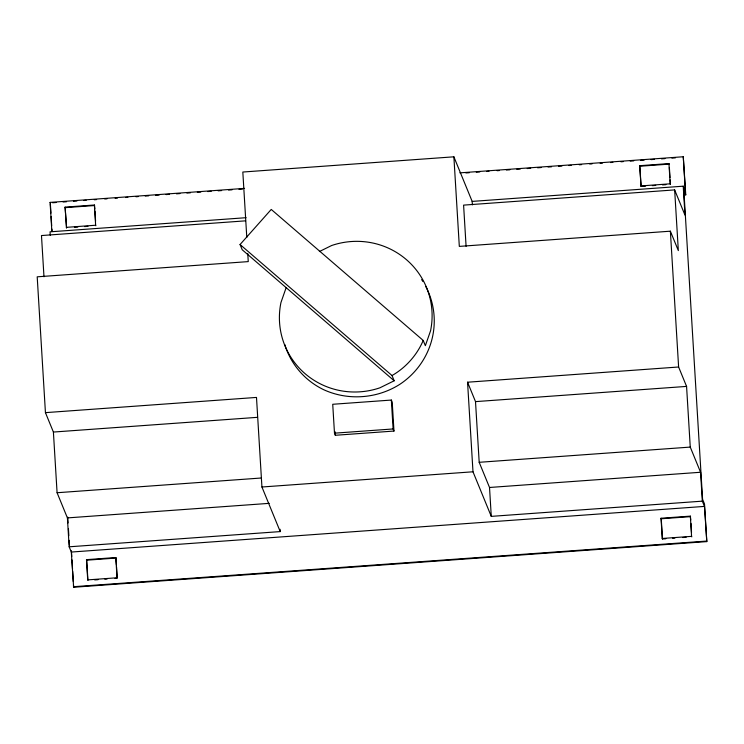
<?xml version="1.0" encoding="UTF-8"?>
<svg xmlns="http://www.w3.org/2000/svg" width="744" height="744" viewBox="0 0 744 744"><rect width="100%" height="100%" fill="white"/><g stroke="black" fill="none" stroke-linecap="round" stroke-linejoin="round"><path stroke-width="1.12" d="M286.152 287.64L280.953 302.529A76.558 75.125 -22.3 0 0 379.886 387.819L394.181 380.779L392.023 375.534L240.061 244.525L271.244 209.436L423.206 340.445L425.354 345.69L430.553 330.81A76.558 75.125 -22.3 0 0 331.629 245.52L319.371 251.556M423.206 340.445C417.105 354.981 405.722 367.731 392.023 375.534M472.375 204.87L472.161 201.401L453.877 156.817L242.823 172.031L246.794 237.494M51.848 231.291L50.099 202.396L244.562 188.381M459.866 172.859L683.271 156.752L685.763 194.844L683.448 195.012M52.629 202.759L56.098 202.508M63.045 202.005L66.514 201.754M73.461 201.252L76.939 201.001M83.877 200.499L86.192 200.331M94.302 199.755L96.608 199.587M104.718 199.001L107.034 198.834M115.134 198.248L117.45 198.081M125.55 197.495L127.866 197.327M135.966 196.751L138.282 196.583M145.229 196.081L148.698 195.83M155.645 195.328L159.123 195.077M166.061 194.575L169.539 194.323M176.486 193.831L179.955 193.58M186.902 193.077L190.371 192.826M197.318 192.324L200.787 192.073M207.734 191.571L211.212 191.32M218.15 190.827L221.628 190.576M228.575 190.073L232.044 189.822M238.991 189.32L242.46 189.069M465.865 172.961L469.343 172.72M476.281 172.217L479.759 171.966M486.706 171.464L489.013 171.297M497.122 170.711L499.438 170.543M506.376 170.041L509.854 169.799M516.801 169.297L520.27 169.046M527.217 168.544L530.686 168.293M537.633 167.791L541.102 167.54M548.049 167.037L551.527 166.796M558.465 166.293L561.943 166.042M568.89 165.54L571.206 165.373M579.306 164.787L581.622 164.619M589.722 164.033L592.038 163.875M600.138 163.289L602.454 163.122M610.554 162.536L612.87 162.369M620.98 161.783L623.295 161.615M630.233 161.113L633.711 160.871M640.658 160.369L644.127 160.118M651.074 159.616L654.543 159.365M661.49 158.863L664.959 158.612M671.906 158.109L675.375 157.868M65.1 207.12L66.541 227.869L65.1 207.12L94.414 205.009L94.832 208.906M639.645 165.707L668.958 163.587L669.172 164.117L639.859 166.228L639.645 165.707L641.086 186.456L639.859 166.228M65.323 207.641L94.628 205.53M66.328 227.348L95.641 225.237L95.855 225.758M640.872 185.935L670.186 183.815L670.4 184.345L670.13 179.843M74.437 227.301L77.822 227.06M84.584 226.576L87.969 226.325M642.221 186.372L645.597 186.13M652.367 185.647L655.743 185.395M662.513 184.912L665.889 184.67M246.115 217.694L50.053 231.83L50.257 235.299M472.161 201.401L683.225 186.186L685.373 191.431L683.271 156.752M245.613 220.838L41.478 235.55L43.98 276.768M683.225 186.186L684.973 215.081L674.65 189.906L463.596 205.121L466.088 246.338M674.65 189.906L678.333 250.589L670.372 231.189L459.318 246.394L453.877 156.817M45.44 412.641L256.494 397.426L261.935 487.004L280.218 531.588L69.155 546.803L67.406 517.908L57.083 492.733L53.401 432.05L45.44 412.641L37.2 276.824L248.254 261.609L247.771 253.574M702.327 501.158L491.273 516.373L472.989 471.789L467.558 382.211L678.612 366.997L686.572 386.406L690.255 447.088L700.578 472.263L702.327 501.158L704.484 506.404L706.8 541.604L73.628 587.249L71.312 552.048L69.155 546.803M391.353 400.058L332.726 404.28L334.484 433.175L335.339 435.277L393.967 431.055L392.218 402.151L391.353 400.058L393.111 428.953L393.967 431.055M53.401 432.05L257.536 417.328M467.558 382.211L475.509 401.621L686.572 386.406M334.484 433.175L393.111 428.953M57.083 492.733L261.218 478.011M475.509 401.621L479.192 462.303L690.255 447.088M261.935 487.004L472.989 471.789M67.406 517.908L269.235 503.353M479.192 462.303L489.524 487.478L700.578 472.263M71.312 552.048L704.484 506.404M114.995 578.46L117.245 578.293L117.031 577.772L87.718 579.883L86.49 559.655L115.804 557.544L116.427 564.808M665.861 538.749L662.476 538.991L662.262 538.47L661.035 518.243L690.348 516.131L690.767 520.019M86.49 559.655L86.704 560.186L116.018 558.065M661.035 518.243L661.249 518.763L690.562 516.652M662.262 538.47L691.576 536.359L691.79 536.88M94.702 579.92L98.078 579.678M104.848 579.195L107.099 579.027M672.623 538.265L674.882 538.098M682.769 537.531L686.154 537.289M73.414 586.718L706.586 541.074M394.181 380.779L242.219 249.77L240.061 244.525M685.763 194.844L683.829 190.12L702.587 499.317L704.521 504.041L706.8 541.604M50.099 202.396L50.313 202.926M669.377 167.484L669.991 177.602M690.971 523.395L691.52 532.388M668.958 163.587L670.186 183.815M690.348 516.131L691.576 536.359M670.372 231.189L678.612 366.997M661.249 518.763L662.476 538.991M489.524 487.478L491.273 516.373M335.135 431.808L335.339 435.277M280.079 529.272L280.218 531.588M94.972 211.147L95.585 221.266M116.566 567.058L117.18 577.177M94.414 205.009L95.641 225.237M115.804 557.544L117.031 577.772M86.704 560.186L87.931 580.413M50.378 204.061L50.936 213.165M51.141 216.578L51.689 225.692M51.903 229.106L52.034 231.384M71.415 550.82L71.768 556.512M71.973 559.925L72.521 569.03M72.661 571.308L73.284 581.557M73.489 584.97L73.628 587.249M67.732 517.164L68.076 522.958M68.429 528.751L68.848 535.699M69.136 540.33L69.415 544.961M425.782 286.533A76.558 75.125 -22.3 0 1 399.965 384.229C377.348 398.691 348.183 400.932 323.742 389.726A76.558 75.125 -22.3 0 1 284.766 344.481M421.634 279.586A76.558 75.125 -22.3 0 1 422.89 281.511"/></g></svg>
